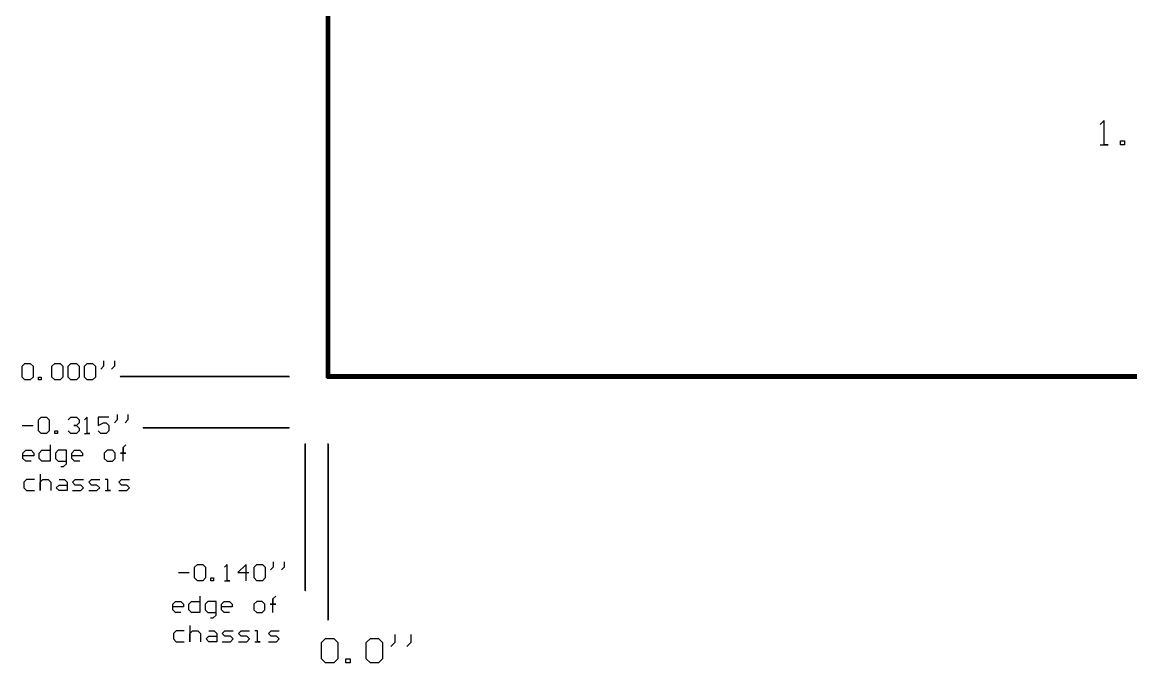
# Model space of a CAD drawing. Extents: x 0.1 to 22.4, y 0.2 to 24.3.
# Drawn here: x 0.12 to 6.93, y 0.24 to 4.18 of the extents above; entities that cross this region are included whole.
import ezdxf

# ---------------------------------------------------------------- set-up
doc = ezdxf.new("R2010")
doc.units = 0
doc.header["$MEASUREMENT"] = 0
doc.layers.add('MECHANICAL1', color=6, linetype='CONTINUOUS')
doc.layers.add('TOPOVERLAY', color=2, linetype='CONTINUOUS')

msp = doc.modelspace()

# ---------------------------------------------------------------- linework, layer by layer
at = {"layer": 'MECHANICAL1'}
for p, q in [((0.12, 2.0633), (0.1367, 2.08)), ((0.12, 1.9967), (0.12, 2.0633)), ((0.1367, 2.08), (0.17, 2.08)), ((0.17, 2.08), (0.1866, 2.0633)), ((0.1866, 2.0633), (0.1866, 1.9967)), ((0.3033, 2.0633), (0.3199, 2.08)), ((0.3033, 1.9967), (0.3033, 2.0633)), ((0.3199, 2.08), (0.3533, 2.08)), ((0.3533, 2.08), (0.3699, 2.0633)), ((0.3699, 2.0633), (0.3699, 1.9967)), ((0.4032, 2.0633), (0.4199, 2.08)), ((0.4032, 1.9967), (0.4032, 2.0633)), ((0.4199, 2.08), (0.4532, 2.08)), ((0.4532, 2.08), (0.4699, 2.0633)), ((0.4699, 2.0633), (0.4699, 1.9967)), ((0.5032, 2.0633), (0.5199, 2.08)), ((0.5032, 1.9967), (0.5032, 2.0633)), ((0.5199, 2.08), (0.5532, 2.08)), ((0.5532, 2.08), (0.5699, 2.0633)), ((0.5699, 2.0633), (0.5699, 1.9967)), ((0.6198, 2.0633), (0.6032, 2.0466)), ((0.6198, 2.0966), (0.6198, 2.0633)), ((0.6865, 2.0633), (0.6698, 2.0466)), ((0.6865, 2.0966), (0.6865, 2.0633)), ((0.1367, 1.98), (0.12, 1.9967)), ((0.17, 1.98), (0.1367, 1.98)), ((0.1866, 1.9967), (0.17, 1.98)), ((0.22, 1.98), (0.22, 1.9967)), ((0.22, 1.9967), (0.2366, 1.9967)), ((0.2366, 1.98), (0.22, 1.98)), ((0.2366, 1.9967), (0.2366, 1.98)), ((0.3199, 1.98), (0.3033, 1.9967)), ((0.3533, 1.98), (0.3199, 1.98)), ((0.3699, 1.9967), (0.3533, 1.98)), ((0.4199, 1.98), (0.4032, 1.9967)), ((0.4532, 1.98), (0.4199, 1.98)), ((0.4699, 1.9967), (0.4532, 1.98)), ((0.5199, 1.98), (0.5032, 1.9967)), ((0.5532, 1.98), (0.5199, 1.98)), ((0.5699, 1.9967), (0.5532, 1.98)), ((0.22, 1.7333), (0.2366, 1.75)), ((0.22, 1.6667), (0.22, 1.7333)), ((0.2366, 1.75), (0.27, 1.75)), ((0.27, 1.75), (0.2866, 1.7333)), ((0.2866, 1.7333), (0.2866, 1.6667)), ((0.4032, 1.7333), (0.4199, 1.75)), ((0.4199, 1.75), (0.4532, 1.75)), ((0.4532, 1.75), (0.4699, 1.7333)), ((0.4699, 1.7166), (0.4532, 1.7)), ((0.4699, 1.7333), (0.4699, 1.7166)), ((0.5199, 1.75), (0.5032, 1.7333)), ((0.5199, 1.65), (0.5199, 1.75)), ((0.6532, 1.75), (0.5865, 1.75)), ((0.5865, 1.75), (0.5865, 1.7)), ((0.5865, 1.7), (0.6198, 1.7166)), ((0.6198, 1.7166), (0.6365, 1.7166)), ((0.6365, 1.7166), (0.6532, 1.7)), ((0.7031, 1.7333), (0.6865, 1.7166)), ((0.7031, 1.7666), (0.7031, 1.7333)), ((0.7698, 1.7333), (0.7531, 1.7166)), ((0.7698, 1.7666), (0.7698, 1.7333)), ((0.12, 1.7), (0.1866, 1.7)), ((0.2366, 1.65), (0.22, 1.6667)), ((0.27, 1.65), (0.2366, 1.65)), ((0.2866, 1.6667), (0.27, 1.65)), ((0.3199, 1.65), (0.3199, 1.6667)), ((0.3199, 1.6667), (0.3366, 1.6667)), ((0.3366, 1.65), (0.3199, 1.65)), ((0.3366, 1.6667), (0.3366, 1.65)), ((0.4199, 1.65), (0.4032, 1.6667)), ((0.4532, 1.65), (0.4199, 1.65)), ((0.4532, 1.7), (0.4366, 1.7)), ((0.4366, 1.7), (0.4532, 1.7)), ((0.4532, 1.7), (0.4699, 1.6833)), ((0.4699, 1.6667), (0.4532, 1.65)), ((0.4699, 1.6833), (0.4699, 1.6667)), ((0.5032, 1.65), (0.5365, 1.65)), ((0.5365, 1.65), (0.5199, 1.65)), ((0.6032, 1.65), (0.5865, 1.6667)), ((0.6365, 1.65), (0.6032, 1.65)), ((0.6532, 1.6667), (0.6365, 1.65)), ((0.6532, 1.7), (0.6532, 1.6667)), ((0.2916, 1.58), (0.2916, 1.48)), ((0.7415, 1.5633), (0.7581, 1.58)), ((0.125, 1.53), (0.1417, 1.5466)), ((0.125, 1.4967), (0.125, 1.53)), ((0.1916, 1.5133), (0.125, 1.5133)), ((0.1417, 1.5466), (0.175, 1.5466)), ((0.175, 1.5466), (0.1916, 1.53)), ((0.1916, 1.53), (0.1916, 1.5133)), ((0.225, 1.53), (0.2416, 1.5466)), ((0.225, 1.4967), (0.225, 1.53)), ((0.2416, 1.5466), (0.2916, 1.5466)), ((0.3416, 1.5466), (0.3249, 1.53)), ((0.3249, 1.53), (0.3249, 1.4967)), ((0.3916, 1.5466), (0.3416, 1.5466)), ((0.3916, 1.4633), (0.3916, 1.5466)), ((0.4249, 1.53), (0.4416, 1.5466)), ((0.4249, 1.4967), (0.4249, 1.53)), ((0.4915, 1.5133), (0.4249, 1.5133)), ((0.4416, 1.5466), (0.4749, 1.5466)), ((0.4749, 1.5466), (0.4915, 1.53)), ((0.4915, 1.53), (0.4915, 1.5133)), ((0.6415, 1.5466), (0.6248, 1.53)), ((0.6248, 1.53), (0.6248, 1.4967)), ((0.6748, 1.5466), (0.6415, 1.5466)), ((0.6915, 1.53), (0.6748, 1.5466)), ((0.6915, 1.4967), (0.6915, 1.53)), ((0.7415, 1.53), (0.7248, 1.53)), ((0.7248, 1.53), (0.7581, 1.53)), ((0.7415, 1.48), (0.7415, 1.5633)), ((0.7415, 1.5633), (0.7415, 1.53)), ((0.7415, 1.53), (0.7415, 1.5633)), ((0.7581, 1.53), (0.7415, 1.53)), ((0.1417, 1.48), (0.125, 1.4967)), ((0.175, 1.48), (0.1417, 1.48)), ((0.2416, 1.48), (0.225, 1.4967)), ((0.2916, 1.48), (0.2416, 1.48)), ((0.3249, 1.4967), (0.3416, 1.48)), ((0.3416, 1.48), (0.3916, 1.48)), ((0.3583, 1.4467), (0.3749, 1.4467)), ((0.3749, 1.4467), (0.3916, 1.4633)), ((0.4416, 1.48), (0.4249, 1.4967)), ((0.4749, 1.48), (0.4416, 1.48)), ((0.6248, 1.4967), (0.6415, 1.48)), ((0.6415, 1.48), (0.6748, 1.48)), ((0.6748, 1.48), (0.6915, 1.4967)), ((0.1467, 1.3666), (0.13, 1.35)), ((0.1966, 1.3666), (0.1467, 1.3666)), ((0.23, 1.4), (0.23, 1.3)), ((0.23, 1.35), (0.2466, 1.3666)), ((0.2466, 1.3666), (0.28, 1.3666)), ((0.28, 1.3666), (0.2966, 1.35)), ((0.3466, 1.3666), (0.3799, 1.3666)), ((0.3799, 1.3666), (0.3966, 1.35)), ((0.4299, 1.35), (0.4466, 1.3666)), ((0.4466, 1.3666), (0.4965, 1.3666)), ((0.5299, 1.35), (0.5465, 1.3666)), ((0.5465, 1.3666), (0.5965, 1.3666)), ((0.6465, 1.3666), (0.6298, 1.3666)), ((0.6465, 1.3), (0.6465, 1.3666)), ((0.7131, 1.35), (0.7298, 1.3666)), ((0.7298, 1.3666), (0.7798, 1.3666)), ((0.13, 1.35), (0.13, 1.3167)), ((0.13, 1.3167), (0.1467, 1.3)), ((0.1467, 1.3), (0.1966, 1.3)), ((0.23, 1.3), (0.23, 1.35)), ((0.2966, 1.35), (0.2966, 1.3)), ((0.3299, 1.3167), (0.3466, 1.3333)), ((0.3466, 1.3), (0.3299, 1.3167)), ((0.3466, 1.3333), (0.3966, 1.3333)), ((0.3966, 1.3), (0.3466, 1.3)), ((0.3966, 1.35), (0.3966, 1.3)), ((0.4466, 1.3333), (0.4299, 1.35)), ((0.4299, 1.3), (0.4799, 1.3)), ((0.4799, 1.3333), (0.4466, 1.3333)), ((0.4965, 1.3167), (0.4799, 1.3333)), ((0.4799, 1.3), (0.4965, 1.3167)), ((0.5465, 1.3333), (0.5299, 1.35)), ((0.5299, 1.3), (0.5799, 1.3)), ((0.5799, 1.3333), (0.5465, 1.3333)), ((0.5965, 1.3167), (0.5799, 1.3333)), ((0.5799, 1.3), (0.5965, 1.3167)), ((0.6298, 1.3), (0.6632, 1.3)), ((0.6632, 1.3), (0.6465, 1.3)), ((0.7298, 1.3333), (0.7131, 1.35)), ((0.7131, 1.3), (0.7631, 1.3)), ((0.7631, 1.3333), (0.7298, 1.3333)), ((0.7798, 1.3167), (0.7631, 1.3333)), ((0.7631, 1.3), (0.7798, 1.3167)), ((1.18, 0.8283), (1.1966, 0.845)), ((1.18, 0.7617), (1.18, 0.8283)), ((1.1966, 0.845), (1.23, 0.845)), ((1.23, 0.845), (1.2466, 0.8283)), ((1.2466, 0.8283), (1.2466, 0.7617)), ((1.3799, 0.845), (1.3632, 0.8283)), ((1.3799, 0.745), (1.3799, 0.845)), ((1.4965, 0.845), (1.4465, 0.795)), ((1.4965, 0.745), (1.4965, 0.845)), ((1.5465, 0.8283), (1.5632, 0.845)), ((1.5465, 0.7617), (1.5465, 0.8283)), ((1.5632, 0.845), (1.5965, 0.845)), ((1.5965, 0.845), (1.6132, 0.8283)), ((1.6132, 0.8283), (1.6132, 0.7617)), ((1.6631, 0.8283), (1.6465, 0.8116)), ((1.6631, 0.8616), (1.6631, 0.8283)), ((1.7298, 0.8283), (1.7131, 0.8116)), ((1.7298, 0.8616), (1.7298, 0.8283)), ((1.08, 0.795), (1.1466, 0.795)), ((1.1966, 0.745), (1.18, 0.7617)), ((1.2466, 0.7617), (1.23, 0.745)), ((1.2799, 0.745), (1.2799, 0.7617)), ((1.2799, 0.7617), (1.2966, 0.7617)), ((1.2966, 0.7617), (1.2966, 0.745)), ((1.4465, 0.795), (1.5132, 0.795)), ((1.5632, 0.745), (1.5465, 0.7617)), ((1.6132, 0.7617), (1.5965, 0.745)), ((1.23, 0.745), (1.1966, 0.745)), ((1.2966, 0.745), (1.2799, 0.745)), ((1.3632, 0.745), (1.3966, 0.745)), ((1.3966, 0.745), (1.3799, 0.745)), ((1.5965, 0.745), (1.5632, 0.745)), ((1.045, 0.6), (1.0617, 0.6166)), ((1.0617, 0.6166), (1.095, 0.6166)), ((1.095, 0.6166), (1.1116, 0.6)), ((1.145, 0.6), (1.1616, 0.6166)), ((1.1616, 0.6166), (1.2116, 0.6166)), ((1.2116, 0.65), (1.2116, 0.55)), ((1.2616, 0.6166), (1.2449, 0.6)), ((1.3116, 0.6166), (1.2616, 0.6166)), ((1.3116, 0.5333), (1.3116, 0.6166)), ((1.3449, 0.6), (1.3616, 0.6166)), ((1.3616, 0.6166), (1.3949, 0.6166)), ((1.3949, 0.6166), (1.4115, 0.6)), ((1.5615, 0.6166), (1.5448, 0.6)), ((1.5948, 0.6166), (1.5615, 0.6166)), ((1.6115, 0.6), (1.5948, 0.6166)), ((1.6615, 0.6333), (1.6781, 0.65)), ((1.6615, 0.55), (1.6615, 0.6333)), ((1.6615, 0.6333), (1.6615, 0.6)), ((1.6615, 0.6), (1.6615, 0.6333)), ((1.045, 0.5667), (1.045, 0.6)), ((1.1116, 0.5833), (1.045, 0.5833)), ((1.0617, 0.55), (1.045, 0.5667)), ((1.095, 0.55), (1.0617, 0.55)), ((1.1116, 0.6), (1.1116, 0.5833)), ((1.145, 0.5667), (1.145, 0.6)), ((1.1616, 0.55), (1.145, 0.5667)), ((1.2116, 0.55), (1.1616, 0.55)), ((1.2449, 0.6), (1.2449, 0.5667)), ((1.2449, 0.5667), (1.2616, 0.55)), ((1.2616, 0.55), (1.3116, 0.55)), ((1.3449, 0.5667), (1.3449, 0.6)), ((1.4115, 0.5833), (1.3449, 0.5833)), ((1.3616, 0.55), (1.3449, 0.5667)), ((1.3949, 0.55), (1.3616, 0.55)), ((1.4115, 0.6), (1.4115, 0.5833)), ((1.5448, 0.6), (1.5448, 0.5667)), ((1.5448, 0.5667), (1.5615, 0.55)), ((1.5615, 0.55), (1.5948, 0.55)), ((1.5948, 0.55), (1.6115, 0.5667)), ((1.6115, 0.5667), (1.6115, 0.6)), ((1.6615, 0.6), (1.6448, 0.6)), ((1.6448, 0.6), (1.6781, 0.6)), ((1.6781, 0.6), (1.6615, 0.6)), ((1.2783, 0.5167), (1.2949, 0.5167)), ((1.2949, 0.5167), (1.3116, 0.5333)), ((1.0667, 0.4366), (1.05, 0.42)), ((1.05, 0.42), (1.05, 0.3867)), ((1.1166, 0.4366), (1.0667, 0.4366)), ((1.15, 0.47), (1.15, 0.37)), ((1.15, 0.42), (1.1666, 0.4366)), ((1.15, 0.37), (1.15, 0.42)), ((1.1666, 0.4366), (1.2, 0.4366)), ((1.2, 0.4366), (1.2166, 0.42)), ((1.2166, 0.42), (1.2166, 0.37)), ((1.2666, 0.4366), (1.2999, 0.4366)), ((1.2999, 0.4366), (1.3166, 0.42)), ((1.3166, 0.42), (1.3166, 0.37)), ((1.3499, 0.42), (1.3666, 0.4366)), ((1.3666, 0.4033), (1.3499, 0.42)), ((1.3666, 0.4366), (1.4165, 0.4366)), ((1.4499, 0.42), (1.4665, 0.4366)), ((1.4665, 0.4033), (1.4499, 0.42)), ((1.4665, 0.4366), (1.5165, 0.4366)), ((1.5665, 0.4366), (1.5498, 0.4366)), ((1.5665, 0.37), (1.5665, 0.4366)), ((1.6331, 0.42), (1.6498, 0.4366)), ((1.6498, 0.4033), (1.6331, 0.42)), ((1.6498, 0.4366), (1.6998, 0.4366)), ((2.4099, 0.4149), (2.4099, 0.365)), ((2.5098, 0.4149), (2.5098, 0.365)), ((1.05, 0.3867), (1.0667, 0.37)), ((1.0667, 0.37), (1.1166, 0.37)), ((1.2499, 0.3867), (1.2666, 0.4033)), ((1.2666, 0.37), (1.2499, 0.3867)), ((1.2666, 0.4033), (1.3166, 0.4033)), ((1.3166, 0.37), (1.2666, 0.37)), ((1.3499, 0.37), (1.3999, 0.37)), ((1.3999, 0.4033), (1.3666, 0.4033)), ((1.4165, 0.3867), (1.3999, 0.4033)), ((1.3999, 0.37), (1.4165, 0.3867)), ((1.4499, 0.37), (1.4999, 0.37)), ((1.4999, 0.4033), (1.4665, 0.4033)), ((1.5165, 0.3867), (1.4999, 0.4033)), ((1.4999, 0.37), (1.5165, 0.3867)), ((1.5498, 0.37), (1.5832, 0.37)), ((1.5832, 0.37), (1.5665, 0.37)), ((1.6331, 0.37), (1.6831, 0.37)), ((1.6831, 0.4033), (1.6498, 0.4033)), ((1.6998, 0.3867), (1.6831, 0.4033)), ((1.6831, 0.37), (1.6998, 0.3867)), ((1.96, 0.365), (1.985, 0.39)), ((1.96, 0.265), (1.96, 0.365)), ((1.985, 0.39), (2.035, 0.39)), ((2.035, 0.39), (2.06, 0.365)), ((2.06, 0.365), (2.06, 0.265)), ((2.2349, 0.365), (2.2599, 0.39)), ((2.2349, 0.265), (2.2349, 0.365)), ((2.2599, 0.39), (2.3099, 0.39)), ((2.3099, 0.39), (2.3349, 0.365)), ((2.3349, 0.365), (2.3349, 0.265)), ((2.4099, 0.365), (2.3849, 0.34)), ((2.5098, 0.365), (2.4848, 0.34)), ((1.985, 0.24), (1.96, 0.265)), ((2.035, 0.24), (1.985, 0.24)), ((2.06, 0.265), (2.035, 0.24)), ((2.11, 0.24), (2.11, 0.265)), ((2.11, 0.265), (2.1349, 0.265)), ((2.1349, 0.24), (2.11, 0.24)), ((2.1349, 0.265), (2.1349, 0.24)), ((2.2599, 0.24), (2.2349, 0.265)), ((2.3099, 0.24), (2.2599, 0.24)), ((2.3349, 0.265), (2.3099, 0.24))]:
    msp.add_line(p, q, dxfattribs=at)
for points, const_width in [([(2, 2), (2, 21.37)], 0.03), ([(0.725, 2), (1.76, 2)], 0.01), ([(2, 2), (18.45, 2)], 0.03), ([(0.865, 1.685), (1.76, 1.685)], 0.01), ([(1.86, 0.685), (1.86, 1.585)], 0.01), ([(2, 0.505), (2, 1.585)], 0.01), ([(1.8596, 0.685), (1.8597, 0.6849)], 0.0005), ([(1.8598, 0.6852), (1.8602, 0.6852)], 0.0005), ([(1.8598, 0.6848), (1.8602, 0.6848)], 0.0005), ([(1.8603, 0.6849), (1.8604, 0.685)], 0.0005)]:
    msp.add_lwpolyline(points, dxfattribs=dict(at, const_width=const_width))
for points, const_width in [([(0.7225, 2, 1), (0.7275, 2, 1)], 0.005), ([(1.7575, 2, 1), (1.7625, 2, 1)], 0.005), ([(1.9925, 2, 1), (2.0075, 2, 1)], 0.015), ([(1.9925, 2, 1), (2.0075, 2, 1)], 0.015), ([(0.8625, 1.685, 1), (0.8675, 1.685, 1)], 0.005), ([(1.7575, 1.685, 1), (1.7625, 1.685, 1)], 0.005), ([(1.8575, 1.585, 1), (1.8625, 1.585, 1)], 0.005), ([(1.9975, 1.585, 1), (2.0025, 1.585, 1)], 0.005), ([(1.8575, 0.685, 1), (1.8625, 0.685, 1)], 0.005), ([(1.8596, 0.685, 1), (1.8594, 0.685, 1)], 0.0005), ([(1.8593, 0.685, 1), (1.8596, 0.685, 1)], 0.00025), ([(1.8594, 0.685, 1), (1.8597, 0.685, 1)], 0.00025), ([(1.8595, 0.685, 1), (1.8598, 0.685, 1)], 0.00025), ([(1.8595, 0.685, 1), (1.8598, 0.685, 1)], 0.00025), ([(1.8595, 0.6849, 1), (1.8598, 0.6849, 1)], 0.00025), ([(1.8595, 0.6849, 1), (1.8598, 0.6849, 1)], 0.00025), ([(1.8596, 0.6852, 1), (1.8599, 0.6852, 1)], 0.00025), ([(1.8596, 0.6852, 1), (1.8599, 0.6852, 1)], 0.00025), ([(1.8597, 0.6848, 1), (1.8599, 0.6848, 1)], 0.00025), ([(1.8597, 0.6848, 1), (1.8599, 0.6848, 1)], 0.00025), ([(1.8601, 0.6852, 1), (1.8604, 0.6852, 1)], 0.00025), ([(1.8601, 0.6852, 1), (1.8604, 0.6852, 1)], 0.00025), ([(1.8601, 0.6848, 1), (1.8603, 0.6848, 1)], 0.00025), ([(1.8601, 0.6848, 1), (1.8603, 0.6848, 1)], 0.00025), ([(1.8602, 0.685, 1), (1.8605, 0.685, 1)], 0.00025), ([(1.8602, 0.685, 1), (1.8605, 0.685, 1)], 0.00025), ([(1.8602, 0.6849, 1), (1.8605, 0.6849, 1)], 0.00025), ([(1.8602, 0.6849, 1), (1.8605, 0.6849, 1)], 0.00025), ([(1.8606, 0.685, 1), (1.8604, 0.685, 1)], 0.0005), ([(1.8603, 0.685, 1), (1.8606, 0.685, 1)], 0.00025), ([(1.8604, 0.685, 1), (1.8607, 0.685, 1)], 0.00025), ([(1.9975, 0.505, 1), (2.0025, 0.505, 1)], 0.005)]:
    msp.add_lwpolyline(points, format="xyb", close=True, dxfattribs=dict(at, const_width=const_width))
at = {"layer": 'MECHANICAL1', "const_width": 0.0005}
for points in [[(1.8596, 0.685, -0.466308), (1.8598, 0.6852)], [(1.8598, 0.6848, -0.36397), (1.8597, 0.6849)], [(1.8602, 0.6852, -0.466308), (1.8604, 0.685)], [(1.8603, 0.6849, -0.36397), (1.8602, 0.6848)]]:
    msp.add_lwpolyline(points, format="xyb", dxfattribs=at)
at = {"layer": 'TOPOVERLAY'}
for p, q in [((6.77, 3.575), (6.745, 3.55)), ((6.77, 3.425), (6.77, 3.575)), ((6.745, 3.425), (6.795, 3.425)), ((6.795, 3.425), (6.77, 3.425)), ((6.87, 3.425), (6.87, 3.45)), ((6.87, 3.45), (6.895, 3.45)), ((6.895, 3.425), (6.87, 3.425)), ((6.895, 3.45), (6.895, 3.425))]:
    msp.add_line(p, q, dxfattribs=at)

doc.saveas('drawing.dxf')
